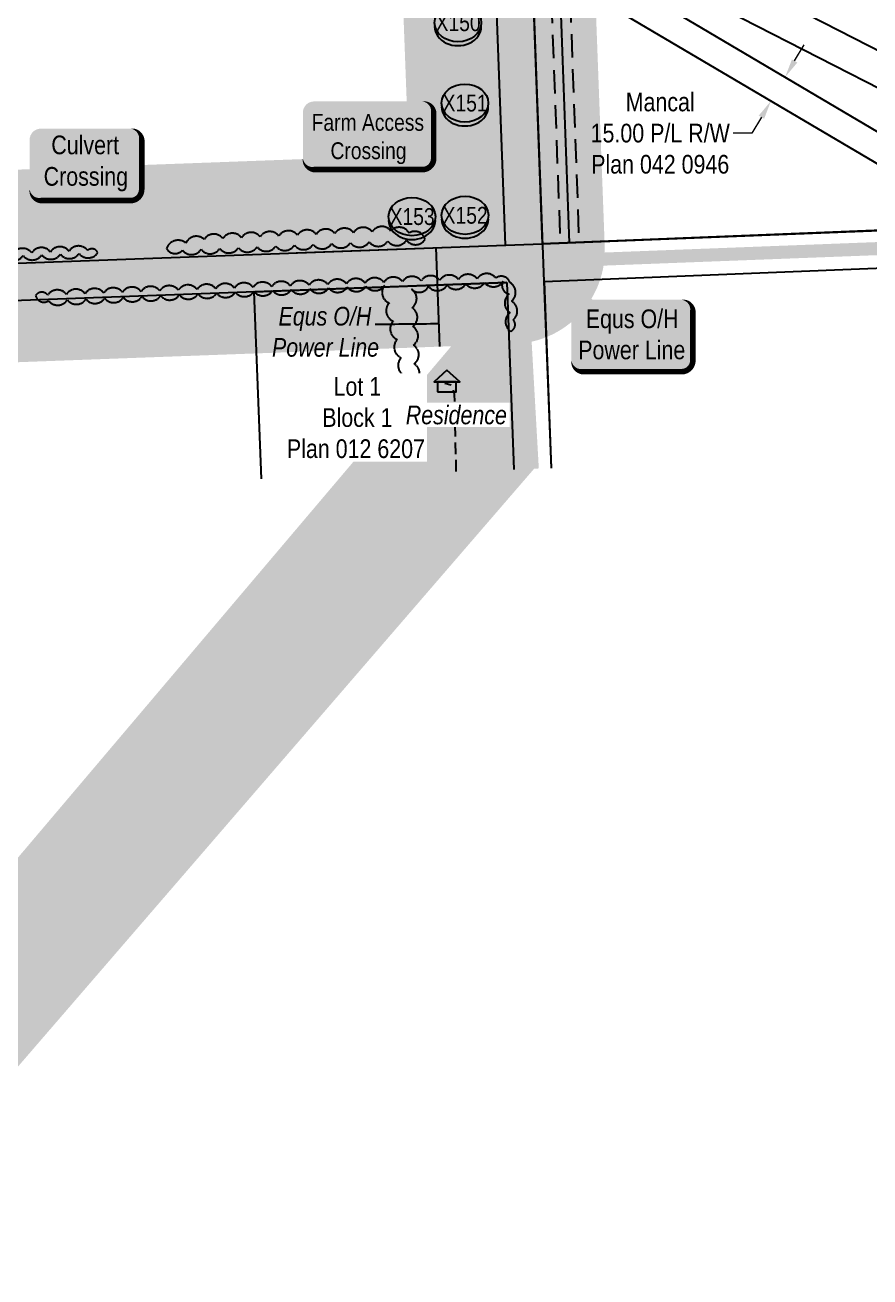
# Model space of a CAD drawing. Extents: x 665644 to 688844, y 5825051 to 5844826.
# Drawn here: x 683243 to 683695, y 5831854 to 5832525 of the extents above; entities that cross this region are included whole.
import ezdxf
from ezdxf.enums import TextEntityAlignment as Align

# ---------------------------------------------------------------- set-up
doc = ezdxf.new("R2010")
doc.units = 0
doc.header["$LTSCALE"] = 5
doc.header["$PDSIZE"] = 0.5
for name, pattern in [('0', [1, 1, 0]), ('foc-FLOWLINE', [3.75, 2.5, -1.25]), ('UG_PIPE', [1.875, 1.25, -0.625])]:
    doc.linetypes.add(name, pattern=pattern)
doc.layers.get('Defpoints').update_dxf_attribs({"color": 9})
for name, color, linetype in [('AS-PIPE-UG', 44, 'UG_PIPE'), ('AS-POWER', 104, 'foc-POWER'), ('AS-POWER-T', 104, 'Continuous'), ('AS-RESIDENCE', 14, 'Continuous'), ('AS-ROADS', 254, 'Continuous'), ('CG-NOTES', 7, 'Continuous'), ('F-EZE', 190, 'foc-FLOWLINE'), ('F-RW', 190, 'Continuous'), ('L-SEC', 7, 'Continuous'), ('L-TITLEDB', 4, 'Continuous'), ('L-TITLEDB-T', 4, 'Continuous'), ('P-BUFFER-H 30m', 51, 'Continuous'), ('P-CROSSINGS', 250, 'Continuous'), ('P-TEMP-BLOCKS', 250, 'Continuous'), ('T-BUSH', 110, '0')]:
    doc.layers.add(name, color=color, linetype=linetype)
doc.layers.add('F-RW-T', color=190, linetype='Continuous', lineweight=9)
doc.layers.add('P-PROPOSED-WL4', color=7, linetype='Continuous', true_color=0x5b5bc8)
doc.styles.add('175L', font='ARIALN.TTF', dxfattribs={"height": 20})
doc.styles.add('80', font='ARIALN.TTF', dxfattribs={"height": 10})
doc.styles.add('80CG', font='ARIALN.TTF', dxfattribs={"height": 10})
doc.styles.add('80LS', font='ARIALNI.TTF', dxfattribs={"height": 10})
doc.styles.add('Crossing', font='ARIALN.TTF', dxfattribs={"height": 10})
doc.styles.add('foc-LtypeFont', font='ARIALN.TTF', dxfattribs={"height": 7.35})
doc.linetypes.add('foc-POWER', pattern='A,6,-1,["P",foc-LtypeFont,S=0.2,R=0,X=-0.625,Y=-0.75],-1.24,4', length=12.24)
doc.linetypes.add('foc-POWER-NOLINE', pattern='A,0,-4,["P",foc-LtypeFont,S=0.2,R=0,X=-0.625,Y=-0.75],-8.24', length=12.24)
doc.dimstyles.new('Compass 5 000', dxfattribs={"dimscale": 5, "dimtxt": 9, "dimasz": 2, "dimexe": 0.2, "dimexo": 0.0625, "dimgap": 0.5, "dimtad": 0, "dimtih": 1, "dimtoh": 1, "dimzin": 0, "dimdsep": 46, "dimtxsty": '80CG', "dimcen": 0.1, "dimse1": 1, "dimse2": 1, "dimclrd": 256, "dimclrt": 256, "dimaunit": 1, "dimadec": 4, "dimazin": 0, "dimtfac": 0.06, "dimtofl": 0, "dimtmove": 0, "dimatfit": 1, "dimfxl": 0.2, "dimtolj": 1, "dimtzin": 0, "dimlwd": -1, "dimarcsym": 0})

# ---------------------------------------------------------------- blocks, each defined once
blk = doc.blocks.new('*U385')
h = blk.add_hatch(color=254)
edge = h.paths.add_edge_path()
edge.add_line((-24, -20), (24, -20))
edge.add_arc((24, -14), 6, 270, 360)
edge.add_line((30, -14), (30, 12.5))
edge.add_arc((24, 12.5), 6, 0, 90)
edge.add_line((24, 18.5), (-24, 18.5))
edge.add_arc((-24, 12.5), 6, 90, 180)
edge.add_line((-30, 12.5), (-30, -14))
edge.add_arc((-24, -14), 6, 180, 270)
at = {"color": 160, "flags": 128}
blk.add_lwpolyline([(-24, -20, 3, 3, 0), (24, -20, 3, 3, 0.414214), (30, -14, 3, 3, 0), (30, 12.5, 3, 0, 0.414214), (24, 18.5, 0, 0, 0), (-24, 18.5, 0, 0, 0.414214), (-30, 12.5, 0, 0, 0), (-30, -14, 0, 3, 0.414214)], format="xyseb", close=True, dxfattribs=at)
at = {"color": 160, "style": '80'}
blk.add_attdef('ENTER_TEXT_001', (-26.85, -4.92), '', height=10, dxfattribs=at)
blk = doc.blocks.new('*D2121')
at = {"layer": 'Defpoints', "color": 0, "transparency": 16777216}
for p in [(683647.78, 5832497.68), (683640.19, 5832484.84), (683641.91, 5832483.82)]:
    blk.add_point(p, dxfattribs=at)
at = {"layer": 'F-RW-T', "transparency": 16777216}
for p, q in [((683654.59, 5832505.27), (683659.68, 5832513.87)), ((683636.82, 5832475.21), (683631.73, 5832466.6)), ((683631.73, 5832466.6), (683621.73, 5832466.6))]:
    blk.add_line(p, q, dxfattribs=at)
for points in [[(683653.16, 5832506.11), (683656.03, 5832504.42), (683649.5, 5832496.66)], [(683635.39, 5832476.06), (683638.26, 5832474.36), (683641.91, 5832483.82)]]:
    blk.add_solid(points, dxfattribs=at)
at = {"layer": 'F-RW-T', "transparency": 16777216, "insert": (683582.65, 5832466.6), "char_height": 10, "attachment_point": 5, "style": '80CG'}
blk.add_mtext('\\A1;Mancal\\P15.00 P/L R/W\\PPlan 042 0946', dxfattribs=at)
blk = doc.blocks.new('*U2540')
h = blk.add_hatch(color=255)
edge = h.paths.add_edge_path()
edge.add_line((-26.5, -20), (26.5, -20))
edge.add_arc((26.5, -14), 6, 270, 360)
edge.add_line((32.5, -14), (32.5, 12.5))
edge.add_arc((26.5, 12.5), 6, 0, 90)
edge.add_line((26.5, 18.5), (-26.5, 18.5))
edge.add_arc((-26.5, 12.5), 6, 90, 180)
edge.add_line((-32.5, 12.5), (-32.5, -14))
edge.add_arc((-26.5, -14), 6, 180, 270)
at = {"color": 104, "flags": 128}
blk.add_lwpolyline([(-63.76, 47, 0, 7.5, 0), (0, 0, 0, 0, 0)], format="xyseb", dxfattribs=at)
blk.add_lwpolyline([(-26.5, -20, 3, 3, 0), (26.5, -20, 3, 3, 0.414214), (32.5, -14, 3, 3, 0), (32.5, 12.5, 3, 0, 0.414214), (26.5, 18.5, 0, 0, 0), (-26.5, 18.5, 0, 0, 0.414214), (-32.5, 12.5, 0, 0, 0), (-32.5, -14, 0, 3, 0.414214)], format="xyseb", close=True, dxfattribs=at)
at = {"color": 104, "style": '80'}
blk.add_attdef('ENTER_TEXT_001', (-26.85, -4.92), '', height=10, dxfattribs=at)
blk = doc.blocks.new('xing2')
h = blk.add_hatch(color=50)
h.dxf.hatch_style = 1
edge = h.paths.add_edge_path()
edge.add_ellipse((0, 0), major_axis=(-12.5, 0), ratio=0.816297, start_angle=0, end_angle=360)
h = blk.add_hatch(color=250)
h.dxf.hatch_style = 1
edge = h.paths.add_edge_path()
edge.add_ellipse((0, -2.05), major_axis=(-12.5, 0), ratio=0.816297, start_angle=0, end_angle=180)
edge.add_line((12.5, -2.05), (12.5, 0))
edge.add_ellipse((0, 0), major_axis=(-12.5, 0), ratio=0.816297, start_angle=0, end_angle=180, ccw=False)
edge.add_line((-12.5, 0), (-12.5, -2.05))
at = {"color": 250}
blk.add_ellipse((0, 0), major_axis=(-12.5, 0), ratio=0.816297, dxfattribs=at)
blk.add_ellipse((0, -2.05), major_axis=(-12.5, 0), ratio=0.816297, start_param=0, end_param=3.141593, dxfattribs=at)
at = {"color": 250, "style": 'Crossing'}
blk.add_attdef('CROSSING', text='', height=9, dxfattribs=at).set_placement((0.09, 0.02), align=Align.MIDDLE_CENTER)
at = {"color": 250, "style": 'Crossing', "flags": 1}
for tag, p in [('OWNER', (0.09, -12.49)), ('DESCRIPTION', (0.09, -25.77)), ('LOCATION', (0.09, -39.3)), ('DWG_REF', (0.09, -52.84))]:
    blk.add_attdef(tag, text='', height=9, dxfattribs=at).set_placement(p, align=Align.MIDDLE_CENTER)
blk = doc.blocks.new('res_occ')
for points in [[(0.1, 0.89), (-1.26, -0.37), (1.46, -0.37)], [(-0.9, -1.43), (1.1, -1.43), (1.1, -0.37), (-0.9, -0.37)]]:
    blk.add_hatch(color=14).paths.add_polyline_path(points)
at = {"color": 14}
for points in [[(0.1, 0.89), (-1.26, -0.37), (1.46, -0.37)], [(-0.9, -1.43), (1.1, -1.43), (1.1, -0.37), (-0.9, -0.37)]]:
    blk.add_lwpolyline(points, close=True, dxfattribs=at)
blk = doc.blocks.new('*U2048')
h = blk.add_hatch(color=71)
edge = h.paths.add_edge_path()
edge.add_line((-29, -17.98), (29, -17.98))
edge.add_arc((29, -11.98), 6, 270, 360)
edge.add_line((35, -11.98), (35, 12.5))
edge.add_arc((29, 12.5), 6, 0, 90)
edge.add_line((29, 18.5), (-29, 18.5))
edge.add_arc((-29, 12.5), 6, 90, 180)
edge.add_line((-35, 12.5), (-35, -11.98))
edge.add_arc((-29, -11.98), 6, 180, 270)
at = {"color": 250, "flags": 128}
blk.add_lwpolyline([(-29, -17.98, 3, 3, 0), (29, -17.98, 3, 3, 0.414214), (35, -11.98, 3, 3, 0), (35, 12.5, 3, 0, 0.414214), (29, 18.5, 0, 0, 0), (-29, 18.5, 0, 0, 0.414214), (-35, 12.5, 0, 0, 0), (-35, -11.98, 0, 3, 0.414214)], format="xyseb", close=True, dxfattribs=at)
at = {"flags": 128}
blk.add_lwpolyline([(74.15, -37.6, 0, 7.5, 0), (0, 0, 0, 0, 0)], format="xyseb", dxfattribs=at)
at = {"color": 250, "style": '80'}
blk.add_attdef('ENTER_TEXT_001', (-30.66, 2.65), '', height=9, dxfattribs=at)

msp = doc.modelspace()

# ---------------------------------------------------------------- hatches: boundary and pattern name
at = {"layer": 'AS-ROADS'}
h = msp.add_hatch(color=256, dxfattribs=at)
h.dxf.hatch_style = 1
h.paths.add_polyline_path([(682678.285, 5832378.284), (682679.237, 5832371.44), (682678.476, 5832368.778), (682676.859, 5832365.926), (682687.322, 5832365.831), (682684.183, 5832370.964), (682682.661, 5832374.577), (682682.566, 5832377.333), (682682.566, 5832379.045)], flags=16)
h.paths.add_polyline_path([(681464.565, 5832333.37), (681471.954, 5832333.222), (681472.545, 5832327.019), (681474.319, 5832324.36), (681475.206, 5832323.326), (681461.314, 5832321.997), (681462.939, 5832325.394), (681463.974, 5832328.2), (681464.252, 5832330.272), (681464.542, 5832331.722)], flags=16)
h.paths.add_polyline_path([(681048.14, 5832317.983), (681052.253, 5832311.083), (681052.694, 5832307.12), (681062.388, 5832306.826), (681060.185, 5832312.404), (681056.954, 5832317.249), (681056.66, 5832320.038)], flags=16)
edge = h.paths.add_edge_path()
edge.add_line((683515.178, 5832287.041), (683508.934, 5832397.566))
edge.add_line((677284.424, 5825051.076), (677268.886, 5825051.076))
at = {"layer": 'P-BUFFER-H 30m'}
h = msp.add_hatch(color=256, dxfattribs=at)
h.dxf.hatch_style = 1
edge = h.paths.add_edge_path()
edge.add_line((677193.269, 5828855.566), (677090.336, 5828851.801))
edge.add_line((677090.336, 5828851.801), (677088.023, 5828904.381))
edge.add_arc((677137.974, 5828906.578), 50, 92.094528, 182.519115, ccw=False)
edge.add_line((677136.147, 5828956.545), (677941.688, 5828986.006))
edge.add_line((677941.688, 5828986.006), (678734.42, 5829015.192))
edge.add_line((678734.42, 5829015.192), (678774.367, 5829016.654))
edge.add_line((678774.367, 5829016.654), (678795.396, 5829017.452))
edge.add_arc((678838.014, 5828991.303), 50, 92.178655, 148.468111, ccw=False)
edge.add_line((678836.113, 5829041.267), (679095.938, 5829051.152))
edge.add_line((679095.938, 5829051.152), (679103.036, 5829053.873))
edge.add_arc((679120.935, 5829007.187), 50, 92.18666, 110.977343, ccw=False)
edge.add_line((679119.028, 5829057.15), (679561.069, 5829074.029))
edge.add_arc((679566.877, 5829024.367), 50, 92.195397, 96.670962, ccw=False)
edge.add_line((679564.962, 5829074.33), (680316.8, 5829103.153))
edge.add_line((680316.8, 5829103.153), (680289.023, 5829852.071))
edge.add_line((680289.023, 5829852.071), (680264.048, 5830522.758))
edge.add_arc((680314.013, 5830524.619), 50, 133.261285, 182.132573, ccw=False)
edge.add_line((680279.747, 5830561.031), (680276.19, 5830656.553))
edge.add_line((680276.19, 5830656.553), (680246.206, 5831460.205))
edge.add_line((680246.206, 5831460.205), (680215.344, 5832284.366))
edge.add_arc((680265.309, 5832286.237), 50, 92.148626, 182.144523, ccw=False)
edge.add_line((680263.435, 5832336.202), (681068.877, 5832366.421))
edge.add_line((681068.877, 5832366.421), (681821.394, 5832394.722))
edge.add_line((681821.394, 5832394.722), (681805.592, 5832816.244))
edge.add_arc((681855.557, 5832818.117), 50, 143.113192, 182.146882, ccw=False)
edge.add_line((681815.566, 5832848.129), (681834.727, 5832873.661))
edge.add_arc((681874.718, 5832843.649), 50, 2.145927, 143.113192, ccw=False)
edge.add_line((681924.683, 5832845.521), (681941.407, 5832399.199))
edge.add_line((681941.407, 5832399.199), (682694.704, 5832426.991))
edge.add_line((682694.704, 5832426.991), (683448.053, 5832454.846))
edge.add_line((683448.053, 5832454.846), (683412.213, 5833411.237))
edge.add_arc((683462.178, 5833413.109), 50, 133.565482, 182.146115, ccw=False)
edge.add_line((683427.719, 5833449.338), (683406.04, 5834013.774))
edge.add_line((683406.04, 5834013.774), (683375.91, 5834817.728))
edge.add_line((683375.91, 5834817.728), (683346.274, 5835616.304))
edge.add_line((683346.274, 5835616.304), (683345.971, 5835624.47))
edge.add_arc((683395.936, 5835626.324), 50, 171.348033, 182.125311, ccw=False)
edge.add_arc((683395.097, 5835645.629), 50, 182.142372, 193.631033, ccw=False)
edge.add_line((683345.132, 5835643.76), (683345.021, 5835646.731))
edge.add_line((683345.021, 5835646.731), (683335.11, 5835911.648))
edge.add_arc((683366.567, 5835950.513), 50, 182.141669, 231.014692, ccw=False)
edge.add_line((683316.601, 5835948.644), (683298.039, 5836445.008))
edge.add_line((683298.039, 5836445.008), (683267.917, 5837249.164))
edge.add_line((683267.917, 5837249.164), (683237.717, 5838052.934))
edge.add_line((683237.717, 5838052.934), (683209.07, 5838812.752))
edge.add_line((683209.07, 5838812.752), (683139.449, 5838810.244))
edge.add_arc((683137.649, 5838860.212), 50, 205.68511, 272.063103, ccw=False)
edge.add_arc((683124.628, 5838876.927), 50, 182.119792, 230.149866, ccw=False)
edge.add_line((683074.663, 5838875.077), (683017.909, 5840408.349))
edge.add_arc((683049.4, 5840447.187), 50, 182.145622, 230.963518, ccw=False)
edge.add_line((682999.435, 5840445.315), (682997.691, 5840491.846))
edge.add_line((682997.691, 5840491.846), (682967.908, 5841296.329))
edge.add_line((682967.908, 5841296.329), (682938.387, 5842093.709))
edge.add_arc((682988.352, 5842095.559), 50, 111.056679, 182.120317, ccw=False)
edge.add_arc((683005.084, 5842106.218), 50, 91.93417, 133.94126, ccw=False)
edge.add_line((683003.396, 5842156.19), (683115.102, 5842159.962))
edge.add_arc((683116.789, 5842109.99), 50, 73.049626, 91.934171, ccw=False)
edge.add_arc((683171.26, 5842288.71), 136.837, 253.049626, 272.060035)
edge.add_arc((683177.977, 5842101.994), 50, 91.934143, 92.060035, ccw=False)
edge.add_line((683176.289, 5842151.966), (683814.64, 5842173.523))
edge.add_line((683814.64, 5842173.523), (684621.661, 5842200.776))
edge.add_line((684621.661, 5842200.776), (684641.583, 5842201.582))
edge.add_line((684641.583, 5842201.582), (685446.139, 5842234.14))
edge.add_line((685446.139, 5842234.14), (685960.118, 5842255.042))
edge.add_arc((685970.6, 5841999.021), 256.236, 75.235843, 92.344426, ccw=False)
edge.add_arc((686023.158, 5842198.447), 50, 25.111824, 75.237538, ccw=False)
edge.add_line((686068.432, 5842219.666), (686069.06, 5842218.328))
edge.add_line((686069.06, 5842218.328), (686069.117, 5842218.206))
edge.add_line((686069.117, 5842218.206), (686151.794, 5842041.802))
edge.add_line((686151.794, 5842041.802), (686199.9, 5842064.349))
edge.add_arc((686221.119, 5842019.075), 50, 28.961833, 115.111824, ccw=False)
edge.add_arc((684692.829, 5841173.26), 1796.733, 27.368596, 28.961833, ccw=False)
edge.add_arc((686159.441, 5842138.172), 189.59, 312.879002, 331.455065)
edge.add_arc((686369.908, 5842023.684), 50, 151.393766, 151.455059, ccw=False)
edge.add_line((686326.011, 5842047.623), (686381.479, 5842149.331))
edge.add_arc((686653.533, 5842001.316), 309.713, 123.621492, 151.450949, ccw=False)
edge.add_arc((686531.973, 5842256.565), 50, 92.201047, 176.958117, ccw=False)
edge.add_line((686530.053, 5842306.528), (686619.657, 5842309.972))
edge.add_arc((686643.221, 5842265.873), 50, 92.204612, 118.118042, ccw=False)
edge.add_line((686641.298, 5842315.836), (687072.891, 5842332.451))
edge.add_line((687072.891, 5842332.451), (687822.064, 5842360.601))
edge.add_line((687822.064, 5842360.601), (687807.746, 5842732.726))
edge.add_line((687807.746, 5842732.726), (687793.2, 5843110.266))
edge.add_line((687793.2, 5843110.266), (687764.495, 5843859.411))
edge.add_line((687764.495, 5843859.411), (687743.267, 5843858.637))
edge.add_arc((687741.445, 5843908.604), 50, 182.098258, 272.088052, ccw=False)
edge.add_line((687691.478, 5843906.773), (687690.919, 5843922.037))
edge.add_line((687690.919, 5843922.037), (687685.175, 5843921.826))
edge.add_arc((687683.342, 5843971.793), 50, 182.100577, 272.100577, ccw=False)
edge.add_line((687633.376, 5843969.96), (687633.266, 5843972.958))
edge.add_arc((687683.232, 5843974.791), 50, 92.100577, 182.100577, ccw=False)
edge.add_line((687681.4, 5844024.757), (687740.11, 5844026.91))
edge.add_arc((687741.943, 5843976.944), 50, 2.098258, 92.100577, ccw=False)
edge.add_line((687791.909, 5843978.775), (687792.469, 5843963.499))
edge.add_line((687792.469, 5843963.499), (687813.608, 5843964.27))
edge.add_arc((687815.43, 5843914.303), 50, 2.194388, 92.088052, ccw=False)
edge.add_line((687865.394, 5843916.218), (687896.124, 5843114.22))
edge.add_line((687896.124, 5843114.22), (687910.67, 5842736.689))
edge.add_line((687910.67, 5842736.689), (687927.027, 5842311.553))
edge.add_arc((687877.064, 5842309.631), 50, -87.848159, 2.203367, ccw=False)
edge.add_line((687878.942, 5842259.666), (687076.807, 5842229.526))
edge.add_line((687076.807, 5842229.526), (686670.09, 5842213.869))
edge.add_arc((686646.522, 5842257.966), 50, 272.201051, 298.122091, ccw=False)
edge.add_line((686648.442, 5842208.003), (686596.388, 5842206.002))
edge.add_arc((686560.226, 5842240.533), 50, 291.298983, 316.321618, ccw=False)
edge.add_arc((686653.529, 5842001.211), 206.866, 111.298983, 121.896872)
edge.add_arc((686653.557, 5842001.471), 206.66, 121.941438, 151.489667)
edge.add_arc((686425.335, 5842125.444), 53.06, 331.393824, 331.484794, ccw=False)
edge.add_line((686471.918, 5842100.039), (686416.45, 5841998.332))
edge.add_arc((686159.441, 5842138.172), 292.59, 301.108355, 331.449231, ccw=False)
edge.add_arc((686284.777, 5841930.468), 50, 298.449673, 301.108355, ccw=False)
edge.add_line((686308.597, 5841886.506), (686291.758, 5841877.383))
edge.add_arc((686267.939, 5841921.345), 50, 205.404975, 298.449673, ccw=False)
edge.add_arc((684692.829, 5841173.26), 1693.733, 25.404975, 25.750387)
edge.add_arc((684692.829, 5841173.26), 1693.733, 25.750387, 25.872374)
edge.add_arc((684692.829, 5841173.26), 1693.733, 25.872374, 27.286963)
edge.add_line((686198.086, 5841949.747), (686147.516, 5841926.046))
edge.add_arc((686126.297, 5841971.32), 50, 205.111824, 295.111824, ccw=False)
edge.add_line((686081.023, 5841950.1), (685986.671, 5842151.411))
edge.add_arc((685970.594, 5841998.967), 153.289, 83.979554, 92.346249)
edge.add_line((685964.318, 5842152.128), (685450.314, 5842131.225))
edge.add_line((685450.314, 5842131.225), (684645.747, 5842098.667))
edge.add_line((684645.747, 5842098.667), (684625.647, 5842097.854))
edge.add_arc((684623.626, 5842147.813), 50, 271.93414, 272.316338, ccw=False)
edge.add_line((684625.314, 5842097.841), (683818.117, 5842070.582))
edge.add_line((683818.117, 5842070.582), (683179.82, 5842049.027))
edge.add_arc((683171.26, 5842288.71), 239.836, 255.283109, 272.045257, ccw=False)
edge.add_line((683110.332, 5842056.742), (683042.91, 5842054.466))
edge.add_line((683042.91, 5842054.466), (683070.838, 5841300.139))
edge.add_line((683070.838, 5841300.139), (683100.62, 5840495.68))
edge.add_line((683100.62, 5840495.68), (683101.228, 5840479.451))
edge.add_arc((683069.751, 5840440.602), 50, 2.119826, 50.984286, ccw=False)
edge.add_line((683119.717, 5840442.452), (683176.263, 5838914.799))
edge.add_arc((683139.864, 5838880.519), 50, 43.036828, 43.28391, ccw=False)
edge.add_line((683176.41, 5838914.642), (683258.239, 5838917.59))
edge.add_arc((683260.039, 5838867.622), 50, 2.159178, 92.063103, ccw=False)
edge.add_line((683310.003, 5838869.506), (683340.644, 5838056.808))
edge.add_line((683340.644, 5838056.808), (683370.844, 5837253.025))
edge.add_line((683370.844, 5837253.025), (683400.967, 5836448.86))
edge.add_line((683400.967, 5836448.86), (683418.01, 5835993.127))
edge.add_arc((683386.553, 5835954.262), 50, 2.142401, 51.013902, ccw=False)
edge.add_line((683436.518, 5835956.131), (683446.074, 5835700.688))
edge.add_line((683446.074, 5835700.688), (683600.399, 5835706.872))
edge.add_line((683600.399, 5835706.872), (683603.406, 5835706.992))
edge.add_line((683603.406, 5835706.992), (684089.691, 5835726.416))
edge.add_line((684089.691, 5835726.416), (684311.983, 5835735.295))
edge.add_line((684311.983, 5835735.295), (684841.261, 5835756.416))
edge.add_line((684841.261, 5835756.416), (684873.734, 5835780.118))
edge.add_arc((684903.212, 5835739.731), 50, 36.125072, 126.125473, ccw=False)
edge.add_line((684943.598, 5835769.209), (684946.083, 5835765.805))
edge.add_line((684946.083, 5835765.805), (684975.416, 5835766.987))
edge.add_arc((684977.43, 5835717.028), 50, -29.571573, 92.308021, ccw=False)
edge.add_line((685020.917, 5835692.352), (685015.074, 5835682.056))
edge.add_line((685015.074, 5835682.056), (685003.195, 5835661.117))
edge.add_arc((684959.707, 5835685.791), 50, 272.287823, 330.431041, ccw=False)
edge.add_line((684961.703, 5835635.831), (684201.401, 5835605.456))
edge.add_line((684201.401, 5835605.456), (683450.859, 5835575.476))
edge.add_line((683450.859, 5835575.476), (683478.838, 5834821.566))
edge.add_line((683478.838, 5834821.566), (683508.966, 5834017.678))
edge.add_line((683508.966, 5834017.678), (683532.198, 5833412.795))
edge.add_arc((683482.235, 5833410.876), 50, -46.492144, 2.199485, ccw=False)
edge.add_line((683516.657, 5833374.612), (683552.966, 5832405.714))
edge.add_arc((683503.001, 5832403.842), 50, -87.882475, 2.146115, ccw=False)
edge.add_line((683504.849, 5832353.876), (682698.506, 5832324.062))
edge.add_line((682698.506, 5832324.062), (681892.272, 5832294.317))
edge.add_arc((681890.428, 5832344.283), 50, 264.057705, 272.112898, ccw=False)
edge.add_arc((681876.342, 5832343.751), 50, 272.153458, 280.264602, ccw=False)
edge.add_line((681878.221, 5832293.787), (681072.743, 5832263.494))
edge.add_line((681072.743, 5832263.494), (680320.255, 5832235.262))
edge.add_line((680320.255, 5832235.262), (680349.134, 5831464.053))
edge.add_line((680349.134, 5831464.053), (680379.118, 5830660.39))
edge.add_line((680379.118, 5830660.39), (680384.188, 5830524.23))
edge.add_arc((680334.223, 5830522.37), 50, -46.738895, 2.132739, ccw=False)
edge.add_line((680368.489, 5830485.958), (680391.951, 5829855.896))
edge.add_line((680391.951, 5829855.896), (680421.691, 5829054.073))
edge.add_arc((680371.726, 5829052.22), 50, -87.804603, 2.124156, ccw=False)
edge.add_line((680373.641, 5829002.256), (679575.799, 5828971.671))
edge.add_arc((679569.977, 5829021.331), 50, 272.18666, 276.68636, ccw=False)
edge.add_line((679571.885, 5828971.367), (679131.721, 5828954.56))
edge.add_line((679131.721, 5828954.56), (679124.62, 5828951.838))
edge.add_arc((679106.72, 5828998.524), 50, 272.178655, 290.977343, ccw=False)
edge.add_line((679108.621, 5828948.56), (678884.591, 5828940.037))
edge.add_arc((678841.971, 5828966.182), 50, 272.187731, 328.473443, ccw=False)
edge.add_line((678843.88, 5828916.218), (678778.197, 5828913.709))
edge.add_arc((678776.288, 5828963.673), 50, 272.073065, 272.187731, ccw=False)
edge.add_line((678778.097, 5828913.705), (678738.127, 5828912.259))
edge.add_line((678738.127, 5828912.259), (677945.465, 5828883.075))
edge.add_line((677945.465, 5828883.075), (677193.269, 5828855.566))

# ---------------------------------------------------------------- linework, layer by layer
at = {"layer": 'AS-PIPE-UG', "flags": 128}
msp.add_lwpolyline([(683473.494, 5832285.501), (683472.631, 5832326.986), (683471.326, 5832331.687), (683467.332, 5832332.682)], dxfattribs=at)
at = {"layer": 'AS-POWER', "flags": 128}
for points in [[(683524.424, 5832287.382), (683520.575, 5832387.296), (683489.869, 5833212.1), (683459.001, 5834015.805), (683402.431, 5835532.088)], [(683534.161, 5832407.924), (683504.639, 5833212.642)], [(683464.742, 5832352.474), (683462.786, 5832405.357)]]:
    msp.add_lwpolyline(points, dxfattribs=at)
at = {"layer": 'AS-POWER', "linetype": 'foc-POWER-NOLINE', "flags": 128}
msp.add_lwpolyline([(683387.891, 5832402.588), (683519.391, 5832407.382), (684419.01, 5832442.98)], dxfattribs=at)
at = {"layer": 'AS-ROADS', "flags": 128}
for points, const_width in [([(683382.94, 5835722.572), (683387.224, 5835631.895), (683433.222, 5834416.137), (683459.711, 5833731.661), (683492.251, 5832911.333), (683511.05, 5832397.649)], 6.999), ([(684419.401, 5832432.438), (683511.05, 5832397.649), (682681.79, 5832364.991), (681881.991, 5832336.216), (680148.64, 5832271.82)], 6.999), ([(683515.178, 5832287.041), (683508.934, 5832397.566)], 4.999)]:
    msp.add_lwpolyline(points, dxfattribs=dict(at, const_width=const_width))
at = {"layer": 'F-EZE', "flags": 128}
for points in [[(683499.613, 5833212.457), (683529.135, 5832407.739)], [(683509.665, 5833212.826), (683539.187, 5832408.108)]]:
    msp.add_lwpolyline(points, dxfattribs=at)
at = {"layer": 'F-RW', "flags": 128}
for points in [[(683751.704, 5832416.675), (683749.905, 5832464.821), (683543.862, 5832570.278), (683513.458, 5832569.119), (683512.797, 5832587.105), (683547.877, 5832588.441), (683767.495, 5832476.031), (683769.681, 5832417.387)], [(683708.291, 5832415.024), (683707.328, 5832445.145), (683544.837, 5832541.208), (683514.519, 5832540.16), (683513.972, 5832555.104), (683548.583, 5832556.32), (683721.977, 5832453.813), (683723.282, 5832415.628)]]:
    msp.add_lwpolyline(points, close=True, dxfattribs=at)
at = {"layer": 'L-SEC', "flags": 128}
for points in [[(683499.891, 5832406.729), (683469.906, 5833211.408)], [(683489.869, 5833212.1), (683519.391, 5832407.382)], [(684319.104, 5832439.445), (683519.391, 5832407.382)], [(683520.575, 5832387.296), (684319.831, 5832419.348)], [(682696.548, 5832377.025), (683499.891, 5832406.729)], [(683500.645, 5832386.632), (682697.305, 5832356.919)], [(683500.645, 5832386.632), (683504.337, 5832286.64)], [(683520.575, 5832387.296), (683524.277, 5832287.377)]]:
    msp.add_lwpolyline(points, dxfattribs=at)
at = {"layer": 'L-TITLEDB', "flags": 128}
for points in [[(683369.232, 5832281.65), (683365.418, 5832381.742), (683500.645, 5832386.632)], [(683500.645, 5832386.632), (683504.333, 5832286.64)]]:
    msp.add_lwpolyline(points, dxfattribs=at)
at = {"layer": 'T-BUSH', "flags": 128}
for points in [[(683318.412, 5832404.896, 0.5205671), (683326.97, 5832404.019, 0.5205671), (683336.959, 5832404.462, 0.5205671), (683346.948, 5832404.904, 0.5205671), (683356.937, 5832405.346, 0.5205671), (683366.926, 5832405.788, 0.5205671), (683376.915, 5832406.23, 0.5205671), (683386.904, 5832406.672, 0.5205671), (683396.893, 5832407.114, 0.5205671), (683406.882, 5832407.556, 0.5205671), (683416.871, 5832407.998, 0.5205671), (683426.86, 5832408.44, 0.5205671), (683436.849, 5832408.882, 0.5205671), (683446.838, 5832409.324, 0.5205671), (683456.827, 5832409.766, 0.5205671), (683448.228, 5832413.127, 0.5205671), (683438.488, 5832414.265, 0.5205671), (683428.5, 5832413.816, 0.5205671), (683418.511, 5832413.368, 0.5205671), (683408.522, 5832412.919, 0.5205671), (683398.534, 5832412.47, 0.5205671), (683388.545, 5832412.022, 0.5205671), (683378.556, 5832411.573, 0.5205671), (683368.568, 5832411.124, 0.5205671), (683358.579, 5832410.676, 0.5205671), (683348.59, 5832410.227, 0.5205671), (683338.601, 5832409.778, 0.5205671), (683328.855, 5832407.813, 0.5205671)], [(683172.681, 5832399.496, 0.5205671), (683181.725, 5832398.923, 0.5205671), (683191.717, 5832399.296, 0.5205671), (683201.709, 5832399.669, 0.5205671), (683211.701, 5832400.041, 0.5205671), (683221.692, 5832400.414, 0.5205671), (683231.684, 5832400.787, 0.5205671), (683241.676, 5832401.16, 0.5205671), (683251.668, 5832401.532, 0.5205671), (683261.66, 5832401.905, 0.5205671), (683271.651, 5832402.278, 0.5205671), (683281.643, 5832402.65, 0.5205671), (683276.26, 5832403.861, 0.5205671), (683266.27, 5832403.44, 0.5205671), (683256.28, 5832403.019, 0.5205671), (683246.29, 5832402.598, 0.5205671), (683236.3, 5832402.177, 0.5205671), (683226.31, 5832401.756, 0.5205671), (683216.32, 5832401.335, 0.5205671), (683206.33, 5832400.914, 0.5205671), (683196.34, 5832400.493, 0.5205671), (683186.351, 5832400.072, 0.5205671)], [(683248.341, 5832379.706, 0.5205671), (683255.386, 5832376.951, 0.5205671), (683265.374, 5832377.408, 0.5205671), (683275.362, 5832377.865, 0.5205671), (683285.351, 5832378.321, 0.5205671), (683295.339, 5832378.778, 0.5205671), (683305.327, 5832379.235, 0.5205671), (683315.316, 5832379.692, 0.5205671), (683325.304, 5832380.148, 0.5205671), (683335.292, 5832380.605, 0.5205671), (683345.281, 5832381.062, 0.5205671), (683355.269, 5832381.519, 0.5205671), (683365.257, 5832381.976, 0.5205671), (683375.246, 5832382.432, 0.5205671), (683385.234, 5832382.889, 0.5205671), (683395.222, 5832383.346, 0.5205671), (683405.211, 5832383.803, 0.5205671), (683415.199, 5832384.259, 0.5205671), (683425.187, 5832384.716, 0.5205671), (683435.176, 5832385.173, 0.5205671), (683437.595, 5832375.781, 0.5205671), (683439.725, 5832366.011, 0.5205671), (683441.855, 5832356.242, 0.5205671), (683443.985, 5832346.473, 0.5205671), (683446.115, 5832336.704, 0.5205671), (683451.436, 5832333.221, 0.5205671), (683451.054, 5832343.213, 0.5205671), (683450.672, 5832353.204, 0.5205671), (683450.291, 5832363.196, 0.5205671), (683449.909, 5832373.187, 0.5205671), (683449.528, 5832383.179, 0.5205671), (683458.669, 5832384.615, 0.5205671), (683468.644, 5832385.303, 0.5205671), (683478.619, 5832385.99, 0.5205671), (683488.594, 5832386.678, 0.5205671), (683498.569, 5832387.365, 0.5205671), (683501.823, 5832380.549, 0.5205671), (683502.234, 5832370.559, 0.5205671), (683502.645, 5832360.569, 0.5205671), (683503.987, 5832366.748, 0.5205671), (683503.101, 5832376.708, 0.5205671), (683502.215, 5832386.667, 0.5205671), (683494.662, 5832389.057, 0.5205671), (683484.671, 5832388.678, 0.5205671), (683474.679, 5832388.298, 0.5205671), (683464.687, 5832387.919, 0.5205671), (683454.696, 5832387.54, 0.5205671), (683444.704, 5832387.161, 0.5205671), (683434.713, 5832386.781, 0.5205671), (683424.721, 5832386.402, 0.5205671), (683414.73, 5832386.023, 0.5205671), (683404.738, 5832385.643, 0.5205671), (683394.746, 5832385.264, 0.5205671), (683384.755, 5832384.885, 0.5205671), (683374.763, 5832384.505, 0.5205671), (683364.772, 5832384.126, 0.5205671), (683354.78, 5832383.747, 0.5205671), (683344.789, 5832383.368, 0.5205671), (683334.797, 5832382.988, 0.5205671), (683324.806, 5832382.609, 0.5205671), (683314.814, 5832382.23, 0.5205671), (683304.822, 5832381.85, 0.5205671), (683294.831, 5832381.471, 0.5205671), (683284.839, 5832381.092, 0.5205671), (683274.848, 5832380.713, 0.5205671), (683264.856, 5832380.333, 0.5205671), (683254.865, 5832379.954, 0.5205671)]]:
    msp.add_lwpolyline(points, format="xyb", close=True, dxfattribs=at)

# ---------------------------------------------------------------- block references
at = {"layer": 'AS-POWER-T'}
ref = msp.add_blockref('*U2540', (683567.614, 5832358.969), dxfattribs=dict(at, xscale=0.9996940109100572, yscale=0.9996940109100572, zscale=0.9996940109100572))
ref.add_attrib('ENTER_TEXT_001', 'Equs O/H', (683542.813, 5832362.295), dxfattribs={"layer": '0', "color": 104, "height": 9.9969, "style": '80'})
ref.add_attrib('ENTER_TEXT_002', 'Power Line', (683538.779, 5832345.633), dxfattribs={"layer": '0', "color": 104, "height": 9.9969, "style": '80'})
at = {"layer": 'AS-RESIDENCE', "xscale": 5, "yscale": 5, "zscale": 5}
msp.add_blockref('res_occ', (683468.023, 5832335.381), dxfattribs=at)
at = {"layer": 'CG-NOTES'}
ref = msp.add_blockref('*U385', (683275.168, 5832450.546), dxfattribs=dict(at, xscale=0.9999949994049304, yscale=0.9999949994049304, zscale=0.9999949994049304))
ref.add_attrib('ENTER_TEXT_001', 'Culvert', (683256.788, 5832455.35), dxfattribs={"layer": '0', "color": 160, "height": 9.9999, "style": '80'})
ref.add_attrib('ENTER_TEXT_002', 'Crossing', (683252.692, 5832438.506), dxfattribs={"layer": '0', "color": 160, "height": 9.9999, "style": '80'})
at = {"layer": 'P-CROSSINGS', "xscale": 0.999876, "yscale": 0.999876, "zscale": 0.999876}
for p, values in [((683474.408, 5832525.719), {'CROSSING': 'X150'}), ((683478.141, 5832482.729), {'CROSSING': 'X151'}), ((683449.806, 5832421.973), {'CROSSING': 'X153'}), ((683478.176, 5832422.659), {'CROSSING': 'X152'})]:
    msp.add_blockref('xing2', p, dxfattribs=at).add_auto_attribs(values)
at = {"layer": 'P-TEMP-BLOCKS'}
ref = msp.add_blockref('*U2048', (683426.418, 5832465.115), dxfattribs=at)
ref.add_attrib('ENTER_TEXT_001', 'Farm Access', (683396.106, 5832467.916), dxfattribs={"layer": '0', "color": 250, "height": 9, "style": '80'})
ref.add_attrib('ENTER_TEXT_002', 'Crossing', (683406.189, 5832452.756), dxfattribs={"layer": '0', "color": 250, "height": 9, "style": '80'})

# ---------------------------------------------------------------- texts
at = {"layer": 'AS-POWER-T', "insert": (683362.222, 5832373.682), "char_height": 10, "attachment_point": 1, "style": '175L'}
msp.add_mtext_dynamic_manual_height_columns('\\pi16.161;{\\fArial Narrow|b0|i1|c0|p34;Equs O/H\\P\\pi12.669;Power Line}', width=81.80394, gutter_width=100, heights=[0], dxfattribs=at)

# ---------------------------------------------------------------- dimensions: what is measured, and where the dimension line sits
at = {"layer": 'F-RW-T'}
dim = msp.add_aligned_dim(p1=(683647.777, 5832497.679), p2=(683640.186, 5832484.839), distance=2.005, text='Mancal\\P15.00 P/L R/W\\PPlan 042 0946', dimstyle='Compass 5 000', dxfattribs=at)
dim.commit()
dim.dimension.update_dxf_attribs({"geometry": '*D2121', "text_midpoint": (683582.647, 5832466.602)})

# ---------------------------------------------------------------- leaders
at = {"layer": 'AS-POWER-T', "path_type": 1}
msp.add_leader([(683464.026, 5832364.551), (683430.024, 5832364.21)], dimstyle='Compass 5 000', override={"dimgap": 0.5, "dimtad": 0}, dxfattribs=at)

# ---------------------------------------------------------------- next in the draw order: texts
at = {"layer": 'L-TITLEDB-T', "insert": (683382.373, 5832336.099), "char_height": 10, "attachment_point": 1, "style": '175L', "bg_fill": 3, "box_fill_scale": 1.2, "bg_fill_color": 256, "bg_fill_transparency": 0}
msp.add_mtext_dynamic_manual_height_columns('\\pi25.452;Lot 1\\P\\pi19.422;Block 1\\P\\pi0.48997;Plan 012 6207', width=73.44925, gutter_width=100, heights=[0], dxfattribs=at)

# ---------------------------------------------------------------- next in the draw order: texts
at = {"layer": 'AS-RESIDENCE', "insert": (683473.545, 5832320.834), "char_height": 9.9988, "width": 54.12016, "attachment_point": 2, "style": '80LS', "bg_fill": 3, "box_fill_scale": 1.15, "bg_fill_color": 256, "bg_fill_true_color": 256, "bg_fill_transparency": 0}
msp.add_mtext('Residence', dxfattribs=at)

# ---------------------------------------------------------------- next in the draw order: hatches: boundary and pattern name
at = {"layer": 'P-PROPOSED-WL4'}
h = msp.add_hatch(color=256, dxfattribs=at)
h.dxf.hatch_style = 1
h.paths.add_polyline_path([(678776.288, 5828963.673), (678841.971, 5828966.182), (678841.125, 5828988.42), (679106.72, 5828998.524), (679121.546, 5829004.208), (679569.977, 5829021.331), (679569.972, 5829021.484), (680371.726, 5829052.22), (680341.986, 5829854.036), (680317.122, 5830521.733), (680334.223, 5830522.37), (680329.152, 5830658.525), (680299.169, 5831462.182), (680268.419, 5832283.352), (681070.864, 5832313.458), (681876.342, 5832343.751), (681858.595, 5832817.167), (681872.038, 5832835.08), (681890.428, 5832344.283), (682696.659, 5832374.028), (683503.001, 5832403.842), (683465.288, 5833410.226), (683482.235, 5833410.876), (683459.001, 5834015.805), (683428.872, 5834819.712), (683399.237, 5835618.269), (683396.239, 5835618.158), (683425.874, 5834819.601), (683456.003, 5834015.693), (683479.122, 5833413.758), (683462.178, 5833413.109), (683499.891, 5832406.729), (682696.548, 5832377.025), (681893.313, 5832347.391), (681874.718, 5832843.649), (681855.557, 5832818.117), (681873.232, 5832346.636), (681070.751, 5832316.456), (680265.309, 5832286.237), (680296.172, 5831462.07), (680326.155, 5830658.414), (680331.114, 5830525.256), (680314.013, 5830524.619), (680338.988, 5829853.924), (680368.617, 5829055.102), (679566.877, 5829024.367), (679566.882, 5829024.214), (679120.935, 5829007.187), (679106.11, 5829001.502), (678838.014, 5828991.303), (678838.86, 5828969.066), (678776.229, 5828966.688)])

doc.saveas('drawing.dxf')
